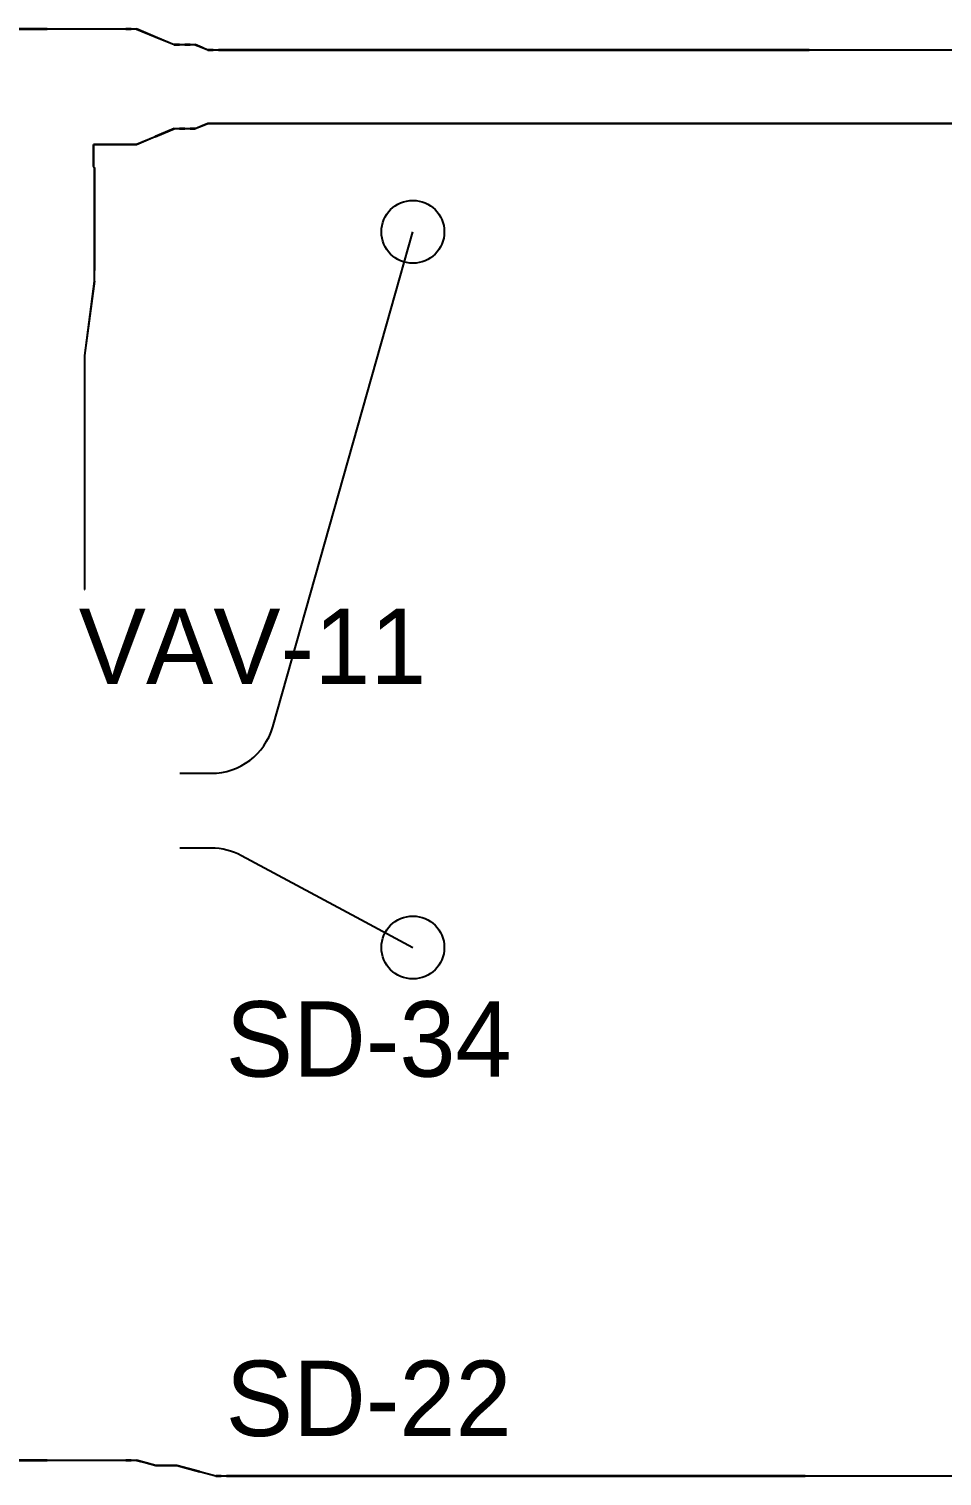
# Model space of a CAD drawing. Header units: metres. Extents: x 0.1 to 41.9, y 0.9 to 39.
# Drawn here: x 32.57 to 36.92, y 8.77 to 15.67 of the extents above; entities that cross this region are included whole.
import ezdxf

# ---------------------------------------------------------------- set-up
doc = ezdxf.new("R2010")
doc.units = ezdxf.units.M
for name, color, linetype in [('BSA_BRANCH_AXIS', 5, 'Continuous'), ('BSA_BRANCH_LABEL', 3, 'Continuous'), ('BSA_MATERIAL_SECTION', 7, 'Continuous'), ('BSA_TERMINAL_CENTRE', 3, 'Continuous'), ('BSA_VAV_LABEL', 7, 'Continuous')]:
    doc.layers.add(name, color=color, linetype=linetype)

msp = doc.modelspace()

# ---------------------------------------------------------------- linework, layer by layer
at = {"layer": 'BSA_BRANCH_AXIS'}
for points in [[(33.286, 12.1226), (33.436, 12.1226, 0.335537), (33.7292, 12.3444), (34.3149, 14.4131), (34.3979, 14.7064)], [(33.286, 11.767), (33.436, 11.767, -0.12388), (33.5802, 11.7307), (34.1294, 11.4357), (34.3979, 11.2914)]]:
    msp.add_lwpolyline(points, format="xyb", dxfattribs=at)
at = {"layer": 'BSA_MATERIAL_SECTION'}
for p, q in [((32.6533, 15.6747), (32.2783, 15.6747)), ((32.2783, 15.6739), (32.6533, 15.6739)), ((32.6533, 15.6747), (33.0283, 15.6747)), ((33.0283, 15.6739), (32.6533, 15.6739)), ((33.0283, 15.6743), (33.0283, 15.6747)), ((33.0283, 15.6743), (33.0283, 15.6747)), ((33.0533, 15.6747), (33.0283, 15.6747)), ((33.0283, 15.6743), (33.0283, 15.6739)), ((33.0283, 15.6743), (33.0283, 15.6739)), ((33.0283, 15.6739), (33.0533, 15.6739)), ((33.0533, 15.6747), (33.0783, 15.6747)), ((33.0783, 15.6739), (33.0533, 15.6739)), ((33.1688, 15.6372), (33.0783, 15.6747)), ((33.0783, 15.6739), (33.1688, 15.6364)), ((33.1688, 15.6372), (33.2594, 15.5997)), ((33.2594, 15.5989), (33.1688, 15.6364)), ((33.2844, 15.5997), (33.2594, 15.5997)), ((33.2594, 15.5989), (33.2844, 15.5989)), ((33.2844, 15.5997), (33.3094, 15.5997)), ((33.3094, 15.5989), (33.2844, 15.5989)), ((33.3094, 15.5993), (33.3094, 15.5997)), ((33.3094, 15.5993), (33.3094, 15.5997)), ((33.3344, 15.5997), (33.3094, 15.5997)), ((33.3094, 15.5993), (33.3094, 15.5989)), ((33.3094, 15.5993), (33.3094, 15.5989)), ((33.3094, 15.5989), (33.3344, 15.5989)), ((33.3344, 15.5997), (33.3594, 15.5997)), ((33.3594, 15.5989), (33.3344, 15.5989)), ((33.3919, 15.5862), (33.3594, 15.5997)), ((33.3594, 15.5989), (33.3919, 15.5854)), ((33.3919, 15.5862), (33.4197, 15.5747)), ((33.4197, 15.5739), (33.3919, 15.5854)), ((33.4447, 15.5747), (33.4197, 15.5747)), ((33.4197, 15.5739), (33.4447, 15.5739)), ((33.4447, 15.5747), (33.4697, 15.5747)), ((33.4697, 15.5739), (33.4447, 15.5739)), ((33.4697, 15.5747), (33.4697, 15.5743)), ((36.2882, 15.5747), (33.4697, 15.5747)), ((33.4697, 15.5747), (33.4697, 15.5743)), ((33.4697, 15.5739), (33.4697, 15.5743)), ((33.4697, 15.5739), (33.4697, 15.5743)), ((33.4697, 15.5739), (36.2882, 15.5739)), ((36.2882, 15.5747), (39.1066, 15.5747)), ((39.1066, 15.5739), (36.2882, 15.5739)), ((33.2594, 15.1989), (33.1688, 15.1614)), ((33.1688, 15.1606), (33.2594, 15.1981)), ((33.2594, 15.1989), (33.2844, 15.1989)), ((33.2844, 15.1981), (33.2594, 15.1981)), ((33.3094, 15.1989), (33.2844, 15.1989)), ((33.2844, 15.1981), (33.3094, 15.1981)), ((33.3094, 15.1985), (33.3094, 15.1989)), ((33.3094, 15.1985), (33.3094, 15.1989)), ((33.3094, 15.1989), (33.3344, 15.1989)), ((33.3094, 15.1985), (33.3094, 15.1981)), ((33.3094, 15.1985), (33.3094, 15.1981)), ((33.3344, 15.1981), (33.3094, 15.1981)), ((33.3594, 15.1989), (33.3344, 15.1989)), ((33.3344, 15.1981), (33.3594, 15.1981)), ((33.3594, 15.1989), (33.3919, 15.2124)), ((33.3919, 15.2116), (33.3594, 15.1981)), ((33.4197, 15.2239), (33.3919, 15.2124)), ((33.3919, 15.2116), (33.4197, 15.2231)), ((33.4197, 15.2239), (33.4447, 15.2239)), ((33.4447, 15.2231), (33.4197, 15.2231)), ((33.4697, 15.2239), (33.4447, 15.2239)), ((33.4447, 15.2231), (33.4697, 15.2231)), ((33.4697, 15.2235), (33.4697, 15.2239)), ((33.4697, 15.2239), (36.2882, 15.2239)), ((33.4697, 15.2235), (33.4697, 15.2239)), ((33.4697, 15.2235), (33.4697, 15.2231)), ((33.4697, 15.2235), (33.4697, 15.2231)), ((36.2882, 15.2231), (33.4697, 15.2231)), ((39.1066, 15.2239), (36.2882, 15.2239)), ((36.2882, 15.2231), (39.1066, 15.2231)), ((32.8733, 15.1239), (32.9508, 15.1239)), ((32.8733, 15.1239), (32.8733, 15.097)), ((33.0283, 15.1239), (32.9508, 15.1239)), ((33.0283, 15.1235), (33.0283, 15.1239)), ((33.0283, 15.1235), (33.0283, 15.1239)), ((33.0283, 15.1239), (33.0533, 15.1239)), ((33.0783, 15.1239), (33.0533, 15.1239)), ((33.0783, 15.1239), (33.1688, 15.1614)), ((33.1688, 15.1606), (33.0783, 15.1231)), ((32.8733, 15.0701), (32.8733, 15.097)), ((32.8737, 15.0701), (32.8733, 15.0701)), ((32.8737, 15.0701), (32.8733, 15.0701)), ((32.8733, 15.0701), (32.8733, 15.0451)), ((32.8737, 15.0701), (32.8741, 15.0701)), ((32.8737, 15.0701), (32.8741, 15.0701)), ((32.9512, 15.1231), (32.8741, 15.1231)), ((32.8741, 15.0966), (32.8741, 15.1231)), ((32.8741, 15.0966), (32.8741, 15.0701)), ((32.8741, 15.0451), (32.8741, 15.0701)), ((32.9512, 15.1231), (33.0283, 15.1231)), ((33.0283, 15.1235), (33.0283, 15.1231)), ((33.0283, 15.1235), (33.0283, 15.1231)), ((33.0533, 15.1231), (33.0283, 15.1231)), ((33.0533, 15.1231), (33.0783, 15.1231)), ((32.8733, 15.0201), (32.8733, 15.0451)), ((32.8733, 15.0201), (32.8758, 15.0141)), ((32.8741, 15.0451), (32.8741, 15.0201)), ((32.8766, 15.0141), (32.8741, 15.0201)), ((32.8783, 15.008), (32.8758, 15.0141)), ((32.8766, 15.0141), (32.8791, 15.008)), ((32.8783, 15.008), (32.8783, 14.983)), ((32.8791, 14.983), (32.8791, 15.008)), ((32.8783, 14.958), (32.8783, 14.983)), ((32.8787, 14.958), (32.8783, 14.958)), ((32.8787, 14.958), (32.8783, 14.958)), ((32.8783, 14.958), (32.8783, 14.933)), ((32.8783, 14.908), (32.8783, 14.933)), ((32.8787, 14.958), (32.8791, 14.958)), ((32.8787, 14.958), (32.8791, 14.958)), ((32.8791, 14.983), (32.8791, 14.958)), ((32.8791, 14.933), (32.8791, 14.958)), ((32.8791, 14.933), (32.8791, 14.908)), ((32.8783, 14.908), (32.8783, 14.8376)), ((32.8791, 14.8377), (32.8791, 14.908)), ((32.8783, 14.7873), (32.8783, 14.8376)), ((32.8783, 14.7873), (32.8783, 14.7623)), ((32.8791, 14.8377), (32.8791, 14.7873)), ((32.8791, 14.7623), (32.8791, 14.7873)), ((32.8783, 14.7373), (32.8783, 14.7623)), ((32.8783, 14.7373), (32.8787, 14.7373)), ((32.8783, 14.7373), (32.8783, 14.6293)), ((32.8787, 14.7373), (32.8783, 14.7373)), ((32.8791, 14.7373), (32.8787, 14.7373)), ((32.8787, 14.7373), (32.8791, 14.7373)), ((32.8791, 14.7623), (32.8791, 14.7373)), ((32.8791, 14.6293), (32.8791, 14.7373)), ((32.8783, 14.5213), (32.8783, 14.6293)), ((32.8791, 14.6293), (32.8791, 14.5213)), ((32.8787, 14.5213), (32.8783, 14.5213)), ((32.8783, 14.4713), (32.8783, 14.5213)), ((32.8783, 14.5213), (32.8787, 14.5213)), ((32.8787, 14.5213), (32.8791, 14.5213)), ((32.8791, 14.5213), (32.8787, 14.5213)), ((32.8791, 14.4713), (32.8791, 14.5213)), ((32.8783, 14.4713), (32.8311, 14.1157)), ((32.8319, 14.1157), (32.8791, 14.4713)), ((32.8311, 14.1157), (32.8311, 14.0657)), ((32.8319, 14.0657), (32.8319, 14.1157)), ((32.8311, 14.0657), (32.8319, 14.0657)), ((32.8311, 14.0657), (32.8311, 12.9989)), ((32.8319, 14.0657), (32.8311, 14.0657)), ((32.8319, 12.9989), (32.8319, 14.0657)), ((32.8311, 12.9989), (32.8319, 12.9989)), ((32.6533, 8.8447), (32.2783, 8.8447)), ((32.2783, 8.8439), (32.6533, 8.8439)), ((32.6533, 8.8447), (33.0283, 8.8447)), ((33.0283, 8.8439), (32.6533, 8.8439)), ((33.0283, 8.8443), (33.0283, 8.8447)), ((33.0283, 8.8443), (33.0283, 8.8447)), ((33.0533, 8.8447), (33.0283, 8.8447)), ((33.0283, 8.8443), (33.0283, 8.8439)), ((33.0283, 8.8443), (33.0283, 8.8439)), ((33.0283, 8.8439), (33.0533, 8.8439)), ((33.0533, 8.8447), (33.0783, 8.8447)), ((33.0783, 8.8439), (33.0533, 8.8439)), ((33.125, 8.8322), (33.0783, 8.8447)), ((33.0783, 8.8439), (33.125, 8.8314)), ((33.125, 8.8322), (33.1716, 8.8197)), ((33.1716, 8.8189), (33.125, 8.8314)), ((33.1966, 8.8197), (33.1716, 8.8197)), ((33.1716, 8.8189), (33.1966, 8.8189)), ((33.1966, 8.8197), (33.2216, 8.8197)), ((33.2216, 8.8189), (33.1966, 8.8189)), ((33.2216, 8.8193), (33.2216, 8.8197)), ((33.2216, 8.8193), (33.2216, 8.8197)), ((33.2466, 8.8197), (33.2216, 8.8197)), ((33.2216, 8.8193), (33.2216, 8.8189)), ((33.2216, 8.8193), (33.2216, 8.8189)), ((33.2216, 8.8189), (33.2466, 8.8189)), ((33.2466, 8.8197), (33.2716, 8.8197)), ((33.2716, 8.8189), (33.2466, 8.8189)), ((33.3804, 8.7906), (33.2716, 8.8197)), ((33.2716, 8.8189), (33.3805, 8.7897)), ((33.3804, 8.7906), (33.4582, 8.7697)), ((33.4582, 8.7689), (33.3805, 8.7897)), ((33.4832, 8.7697), (33.4582, 8.7697)), ((33.4582, 8.7689), (33.4832, 8.7689)), ((33.4832, 8.7697), (33.5082, 8.7697)), ((33.5082, 8.7689), (33.4832, 8.7689)), ((33.5082, 8.7693), (33.5082, 8.7697)), ((36.2699, 8.7697), (33.5082, 8.7697)), ((33.5082, 8.7697), (33.5082, 8.7693)), ((33.5082, 8.7693), (33.5082, 8.7689)), ((33.5082, 8.7689), (33.5082, 8.7693)), ((33.5082, 8.7689), (36.2699, 8.7689)), ((36.2699, 8.7697), (39.0316, 8.7697)), ((39.0316, 8.7689), (36.2699, 8.7689))]:
    msp.add_line(p, q, dxfattribs=at)
at = {"layer": 'BSA_TERMINAL_CENTRE'}
for centre in [(34.3979, 14.7064), (34.3979, 11.2914)]:
    msp.add_circle(centre, 0.15, dxfattribs=at)

# ---------------------------------------------------------------- texts
at = {"layer": 'BSA_BRANCH_LABEL'}
for s, p in [('SD-34', (33.5045, 10.6748)), ('SD-22', (33.5045, 8.9598))]:
    msp.add_text(s, height=0.36, dxfattribs=at).set_placement(p)
at = {"layer": 'BSA_VAV_LABEL'}
msp.add_text('VAV-11', height=0.36, dxfattribs=at).set_placement((32.8033, 12.5489))

doc.saveas('drawing.dxf')
